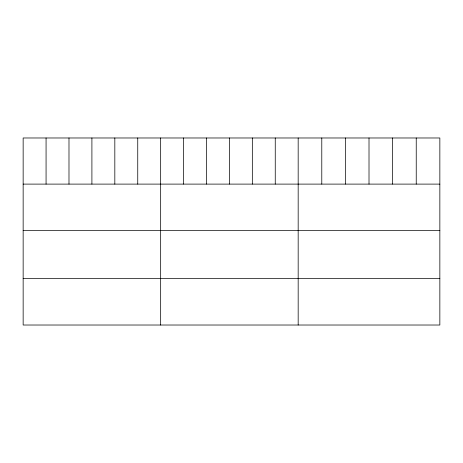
<?xml version="1.0" encoding="UTF-8"?>
<svg xmlns="http://www.w3.org/2000/svg" width="463" height="463" viewBox="0 0 463 463"><rect width="100%" height="100%" fill="white"/><g stroke="black" fill="none" stroke-linecap="round" stroke-linejoin="round"><path stroke-width="0.69" d="M439.85 184.106L439.85 325.02L23.15 325.02L23.15 137.98L439.85 137.98L439.85 184.106L23.15 184.106M23.15 230.609L439.85 230.609M23.15 278.518L439.85 278.518M416.237 137.98L416.237 184.106M392.624 137.98L392.624 184.106M369.011 137.98L369.011 184.106M345.398 137.98L345.398 184.106M321.785 137.98L321.785 184.106M298.172 137.98L298.172 325.02M275.254 137.98L275.254 184.106M252.335 137.98L252.335 184.106M229.416 137.98L229.416 184.106M206.498 137.98L206.498 184.106M183.579 137.98L183.579 184.106M160.661 137.98L160.661 325.02M137.743 137.98L137.743 184.106M114.824 137.98L114.824 184.106M91.906 137.98L91.906 184.106M68.987 137.98L68.987 184.106M46.068 137.98L46.068 184.106"/></g></svg>
